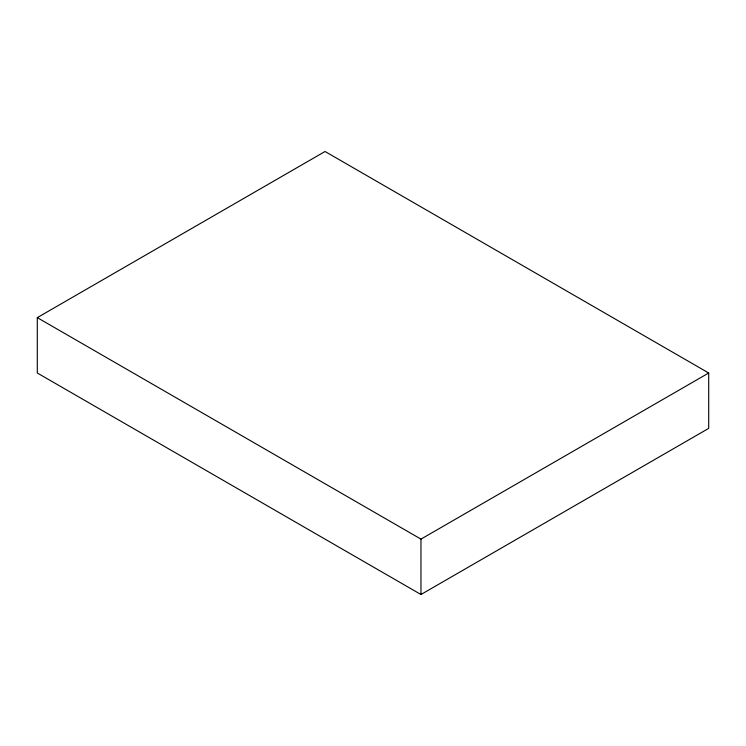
<?xml version="1.0" encoding="UTF-8"?>
<svg xmlns="http://www.w3.org/2000/svg" width="746" height="746" viewBox="0 0 746 746"><rect width="100%" height="100%" fill="white"/><g stroke="black" fill="none" stroke-linecap="round" stroke-linejoin="round"><path stroke-width="1.12" d="M37.3 317.628L325.042 151.494L708.7 373L708.7 428.372L420.958 594.506L37.3 373L37.3 317.628L420.958 539.125L708.7 373M420.958 539.125L420.958 594.506"/></g></svg>
